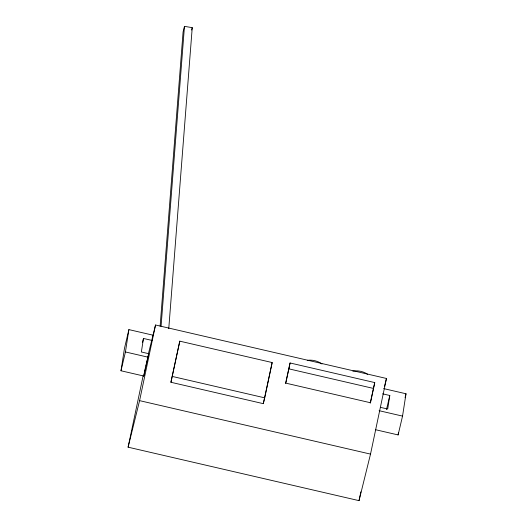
<?xml version="1.0" encoding="UTF-8"?>
<svg xmlns="http://www.w3.org/2000/svg" width="527" height="527" viewBox="0 0 527 527"><rect width="100%" height="100%" fill="white"/><g stroke="black" fill="none" stroke-linecap="round" stroke-linejoin="round"><path stroke-width="0.79" d="M160.129 326.16L183.086 31.936L184.47 26.35L192.236 27.648L168.759 328.67M161.091 326.068L184.47 26.35M152.263 340.488L143.469 338.453L141.368 351.99L148.713 353.696L143.733 376.034L120.993 370.771L124.458 348.426L128.891 329.606L152.916 335.165M120.993 370.771L125.433 351.95L128.891 329.606M143.733 376.034L145.386 367.806M382.595 393.821L389.796 395.487L387.694 409.031L380.375 407.338M375.441 429.689L398.109 434.933L398.478 432.542M398.109 434.933L402.542 416.113L406.007 393.774L383.584 388.577M148.318 354.184L155.531 325.001L386.462 378.472L370.521 454.109L359.019 500.65L128.094 447.179L143.186 375.567M128.094 447.179L139.589 400.639L155.531 325.001M170.919 382.273L179.793 341.16L272.163 362.55L264.725 397.845L263.289 403.662L170.919 382.273L179.793 341.16M263.289 403.662L272.163 362.55M285.529 383.531L290.074 362.978L374.75 382.582L370.494 402.753L285.825 383.142L290.074 362.978M370.204 403.142L374.75 382.582M359.019 500.65L360.89 491.796M142.547 342.372L143.469 338.453M145.755 366.239L148.713 353.696M386.469 409.604L389.796 395.487M405.079 397.694L406.007 393.774M384.512 386.363L386.462 378.472M191.644 30.039L192.236 27.648M288.638 368.795L373.307 388.399M125.433 351.95L148.166 357.214M379.097 410.685L402.542 416.113M172.355 376.456L264.725 397.845M139.589 400.639L370.521 454.109M352.8 371.14A15.803 11.983 11.9 0 1 367.563 374.249M307.393 360.316A15.803 11.983 11.9 0 1 322.01 364.005"/></g></svg>
